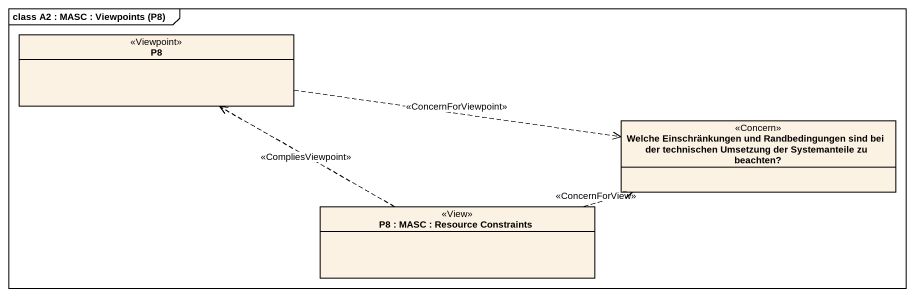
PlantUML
@startuml
mainframe class A2 : MASC : Viewpoints (P8)
hide circle
hide empty members
class P8 <<Viewpoint>>
class "Welche Einschränkungen und Randbedingungen sind bei der technischen Umsetzung der Systemanteile zu beachten?" as Welche_Einschränkungen_und <<Concern>>
class "P8 : MASC : Resource Constraints" as P8_MASC_Resource_Constraints <<View>>
P8 .right.> Welche_Einschränkungen_und : <<ConcernForViewpoint>>
P8_MASC_Resource_Constraints .left.> P8 : <<CompliesViewpoint>>
P8_MASC_Resource_Constraints .right.> Welche_Einschränkungen_und : <<ConcernForView>>
@enduml
